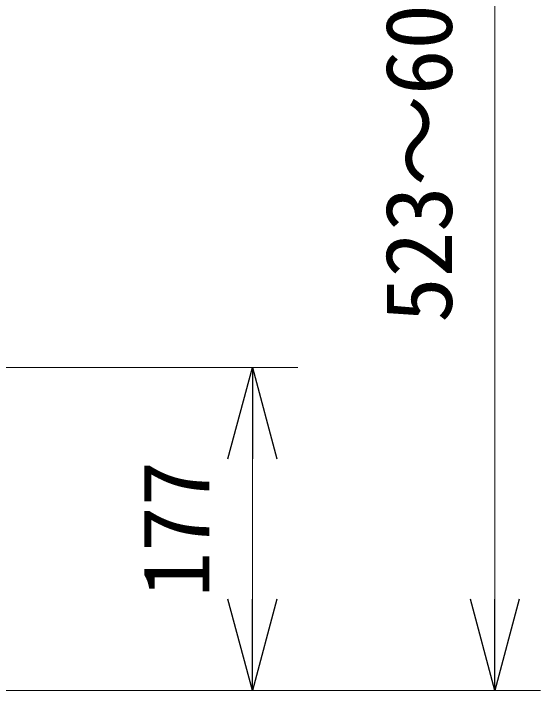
# Model space of a CAD drawing. Units: millimetres, scale not verified. Extents: x -63 to 62, y -56 to 57.
# Drawn here: x -16.48 to -2.04, y 7.23 to 25.78 of the extents above; entities that cross this region are included whole.
import ezdxf
from ezdxf.enums import TextEntityAlignment as Align

# ---------------------------------------------------------------- set-up
doc = ezdxf.new("R2010")
doc.units = ezdxf.units.MM
doc.header["$LTSCALE"] = 0.125
doc.layers.add('0-0_0', color=7, linetype='Continuous')
doc.layers.add('0-5_SUNPO', color=3, linetype='Continuous', lineweight=18)
doc.styles.add('ＭＳ ゴシック', font='')
doc.styles.get('ＭＳ ゴシック').set_extended_font_data('MS Gothic')

# ---------------------------------------------------------------- blocks, each defined once
blk = doc.blocks.new('_Open30')
at = {"layer": '0-0_0'}
blk.add_line((0, 0), (-1, 0), dxfattribs=at)
blk.add_lwpolyline([(-1, 0.26795), (0, 0), (-1, -0.26795)], dxfattribs=at)
blk = doc.blocks.new('D1')
at = {"layer": '0-5_SUNPO'}
for p, q in [((47.6297, 329.5739), (55.8113, 329.5739)), ((54.5613, 323.2239), (54.5613, 327.0739)), ((44.2047, 320.7239), (55.8113, 320.7239))]:
    blk.add_line(p, q, dxfattribs=at)
at = {"layer": '0-5_SUNPO', "xscale": 2.5, "yscale": 2.5}
for p, rotation in [((54.5613, 329.5739), 90), ((54.5613, 320.7239), 270)]:
    blk.add_blockref('_Open30', p, dxfattribs=dict(at, rotation=rotation))
at = {"layer": '0-5_SUNPO', "color": 7, "style": 'ＭＳ ゴシック'}
blk.add_text('177', height=1.833, rotation=90, dxfattribs=at).set_placement((53.9363, 323.2739), align=Align.BOTTOM_LEFT)
blk = doc.blocks.new('D2')
at = {"layer": '0-5_SUNPO'}
for p, q in [((61.2058, 323.2239), (61.2058, 348.3739)), ((44.2047, 320.7239), (62.4558, 320.7239))]:
    blk.add_line(p, q, dxfattribs=at)
at = {"layer": '0-5_SUNPO', "xscale": 2.5, "yscale": 2.5, "rotation": 270}
blk.add_blockref('_Open30', (61.2058, 320.7239), dxfattribs=at)
at = {"layer": '0-5_SUNPO', "color": 7, "style": 'ＭＳ ゴシック'}
blk.add_text('523～603', height=1.833, rotation=90, dxfattribs=at).set_placement((60.5808, 330.7989), align=Align.BOTTOM_LEFT)

msp = doc.modelspace()

# ---------------------------------------------------------------- block references
at = {"layer": '0-5_SUNPO'}
for name in ['D2', 'D1']:
    msp.add_blockref(name, (-64.5005, -313.4939), dxfattribs=at)

doc.saveas('drawing.dxf')
